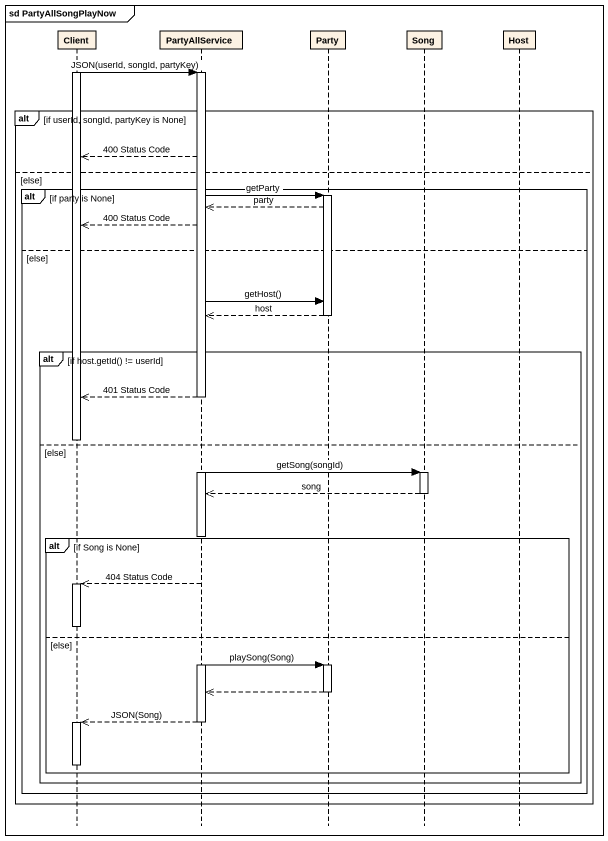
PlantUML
@startuml
mainframe sd PartyAllSongPlayNow
hide footbox
participant Client
participant PartyAllService
participant Party
participant Song
participant Host

activate Client
Client -> PartyAllService : JSON(userId, songId, partyKey)
activate PartyAllService
alt if userId, songId, partyKey is None
  PartyAllService -->> Client : 400 Status Code
else else
  alt if party is None
    PartyAllService -> Party : getParty
    activate Party
    Party -->> PartyAllService : party
    PartyAllService -->> Client : 400 Status Code
  else else
    PartyAllService -> Party : getHost()
    Party -->> PartyAllService : host
    deactivate Party
    alt if host.getId() != userId
      PartyAllService -->> Client : 401 Status Code
      deactivate Client
    else else
      PartyAllService -> Song : getSong(songId)
      activate Song
      Song -->> PartyAllService : song
      deactivate Song
      deactivate PartyAllService
      alt if Song is None
        PartyAllService -->> Client : 404 Status Code
        activate Client
        deactivate Client
      else else
        activate PartyAllService
        PartyAllService -> Party : playSong(Song)
        activate Party
        Party -->> PartyAllService
        deactivate Party
        PartyAllService -->> Client : JSON(Song)
        deactivate PartyAllService
        activate Client
        deactivate Client
      end
    end
  end
end
@enduml
